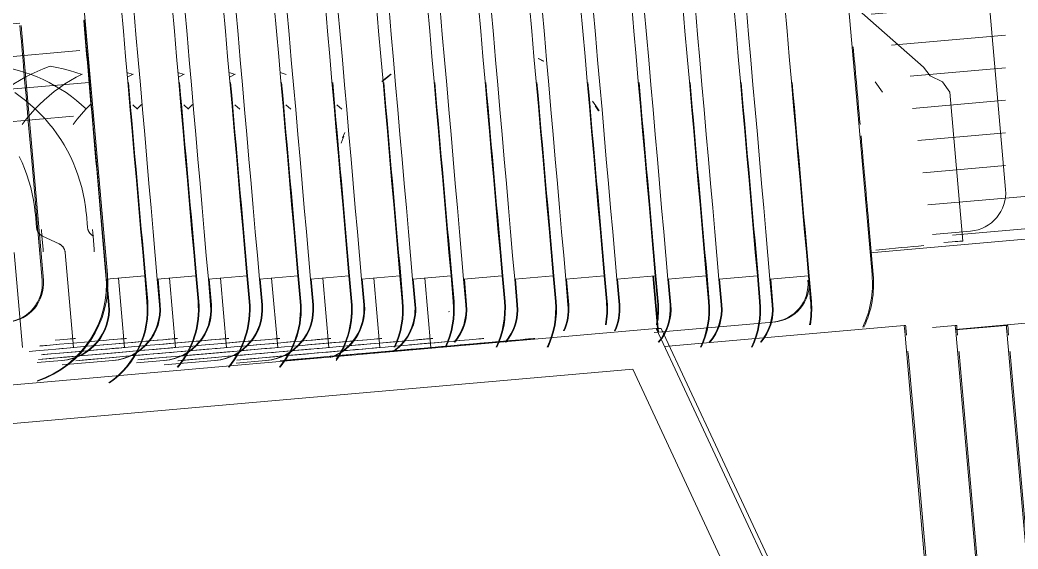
# Model space of a CAD drawing. Header units: millimetres. Extents: x 4237772 to 4686020, y -673 to 29459.
# Drawn here: x 4322885.3 to 4322962.8, y 16834.7 to 16875.9 of the extents above; entities that cross this region are included whole.
import ezdxf

# ---------------------------------------------------------------- set-up
doc = ezdxf.new("R2010")
doc.units = ezdxf.units.MM
doc.layers.add('A-ROOF-PATT', color=132, linetype='Continuous', lineweight=5)
doc.layers.add('Q-SPCQ', color=91, linetype='Continuous', lineweight=5)

# ---------------------------------------------------------------- blocks, each defined once
blk = doc.blocks.new('Static Line_Sayfa_Metal Deck_Pan Mount - Up to 15 _ pitch - Max 2 Users-1865617-SECTION - GRIDS C4-C5')
at = {"layer": 'Q-SPCQ'}
for p, q in [((4322957.477, 16913.027), (4322961.861, 16862.719)), ((4322955.471, 16872.235), (4322949.622, 16877.395)), ((4322955.471, 16872.235), (4322956.007, 16871.556)), ((4322956.961, 16871.09), (4322956.007, 16871.556)), ((4322952.298, 16870.277), (4322951.739, 16871.09)), ((4322957.52, 16870.278), (4322956.961, 16871.09)), ((4322958.531, 16858.681), (4322957.52, 16870.278)), ((4322951.337, 16857.79), (4322970.459, 16859.469)), ((4322959.145, 16859.469), (4322956.194, 16859.21)), ((4323039.239, 16858.966), (4322957.976, 16851.829))]:
    blk.add_line(p, q, dxfattribs=at)
for centre, major_axis, ratio, start_param, end_param in [((4322958.884, 16862.458), (0, 3), 0.996205, 3.22884, 4.799636), ((4322945.58, 16857.552), (12.951, 1.129), 0.007584, 5.211057, 5.584604), ((4322945.58, 16857.552), (12.951, 1.129), 0.007584, 0, 0.479204)]:
    blk.add_ellipse(centre, major_axis=major_axis, ratio=ratio, start_param=start_param, end_param=end_param, dxfattribs=at)
blk = doc.blocks.new('Static Line_Sayfa_Metal Deck_Pan Mount - Up to 15 _ pitch - Max 2 Users-1847625-SECTION - GRIDS C4-C5')
at = {"layer": 'Q-SPCQ'}
for p, q in [((4322892.051, 16856.087), (4322887.649, 16906.395)), ((4322947.085, 16906.395), (4322951.486, 16856.087)), ((4322885.335, 16875.477), (4322887.07, 16855.651)), ((4322925.526, 16872.902), (4322925.93, 16872.706)), ((4322925.567, 16872.902), (4322925.971, 16872.706)), ((4322893.564, 16871.825), (4322894.047, 16871.656)), ((4322893.598, 16871.448), (4322894.052, 16871.684)), ((4322897.533, 16871.825), (4322898.016, 16871.656)), ((4322897.566, 16871.448), (4322898.021, 16871.684)), ((4322901.501, 16871.825), (4322901.984, 16871.656)), ((4322901.535, 16871.448), (4322901.989, 16871.684)), ((4322905.47, 16871.825), (4322905.953, 16871.656)), ((4322894.016, 16869.312), (4322894.395, 16868.968)), ((4322894.34, 16868.955), (4322894.698, 16869.321)), ((4322897.984, 16869.312), (4322898.363, 16868.968)), ((4322898.309, 16868.955), (4322898.666, 16869.321)), ((4322901.953, 16869.312), (4322902.332, 16868.968)), ((4322905.921, 16869.312), (4322906.3, 16868.968)), ((4322909.889, 16869.312), (4322910.268, 16868.968)), ((4322929.969, 16869.215), (4322930.221, 16868.844)), ((4322910.333, 16866.733), (4322910.503, 16867.149)), ((4322886.538, 16859.759), (4322886.449, 16860.782)), ((4322890.507, 16859.759), (4322890.417, 16860.782)), ((4322886.979, 16855.651), (4322886.616, 16859.801)), ((4322891.597, 16860.237), (4322891.96, 16856.087)), ((4322951.576, 16856.087), (4322951.213, 16860.237)), ((4322886.963, 16859.091), (4322886.929, 16859.602)), ((4322886.963, 16859.091), (4322887.053, 16858.068)), ((4322888.292, 16858.486), (4322887.012, 16859.083)), ((4322890.932, 16859.091), (4322890.897, 16859.602)), ((4322890.932, 16859.091), (4322891.021, 16858.068)), ((4322885.444, 16850.419), (4322884.798, 16857.808)), ((4322889.413, 16850.419), (4322888.766, 16857.808)), ((4322894.95, 16856), (4322891.961, 16855.739)), ((4322893.381, 16850.419), (4322892.908, 16855.821)), ((4322895.124, 16854.008), (4322894.95, 16856)), ((4322895.005, 16856), (4322895.18, 16854.008)), ((4322898.918, 16856), (4322895.93, 16855.739)), ((4322897.349, 16850.419), (4322896.877, 16855.821)), ((4322899.093, 16854.008), (4322898.918, 16856)), ((4322898.974, 16856), (4322899.148, 16854.008)), ((4322902.887, 16856), (4322899.898, 16855.739)), ((4322901.318, 16850.419), (4322900.845, 16855.821)), ((4322903.061, 16854.008), (4322902.887, 16856)), ((4322902.942, 16856), (4322903.116, 16854.008)), ((4322906.855, 16856), (4322903.867, 16855.739)), ((4322905.286, 16850.419), (4322904.814, 16855.821)), ((4322907.029, 16854.008), (4322906.855, 16856)), ((4322906.911, 16856), (4322907.085, 16854.008)), ((4322910.823, 16856), (4322907.835, 16855.739)), ((4322909.255, 16850.419), (4322908.782, 16855.821)), ((4322910.998, 16854.008), (4322910.823, 16856)), ((4322910.879, 16856), (4322911.053, 16854.008)), ((4322914.792, 16856), (4322911.803, 16855.739)), ((4322913.223, 16850.419), (4322912.75, 16855.821)), ((4322914.966, 16854.008), (4322914.792, 16856)), ((4322914.847, 16856), (4322915.022, 16854.008)), ((4322918.76, 16856), (4322915.772, 16855.739)), ((4322917.191, 16850.419), (4322916.719, 16855.821)), ((4322918.935, 16854.008), (4322918.76, 16856)), ((4322918.816, 16856), (4322918.99, 16854.008)), ((4322922.729, 16856), (4322919.74, 16855.739)), ((4322922.903, 16854.008), (4322922.729, 16856)), ((4322922.784, 16856), (4322922.958, 16854.008)), ((4322926.697, 16856), (4322923.708, 16855.739)), ((4322926.871, 16854.008), (4322926.697, 16856)), ((4322926.752, 16856), (4322926.927, 16854.008)), ((4322930.665, 16856), (4322927.677, 16855.739)), ((4322930.84, 16854.008), (4322930.665, 16856)), ((4322930.721, 16856), (4322930.895, 16854.008)), ((4322934.634, 16856), (4322931.645, 16855.739)), ((4322934.837, 16851.617), (4322934.455, 16855.984)), ((4322934.878, 16851.617), (4322934.496, 16855.988)), ((4322934.808, 16854.008), (4322934.634, 16856)), ((4322934.689, 16856), (4322934.864, 16854.008)), ((4322938.602, 16856), (4322935.614, 16855.739)), ((4322938.777, 16854.008), (4322938.602, 16856)), ((4322938.658, 16856), (4322938.832, 16854.008)), ((4322942.571, 16856), (4322939.582, 16855.739)), ((4322942.745, 16854.008), (4322942.571, 16856)), ((4322942.626, 16856), (4322942.8, 16854.008)), ((4322946.539, 16856), (4322943.55, 16855.739)), ((4322946.713, 16854.008), (4322946.539, 16856)), ((4322946.594, 16856), (4322946.769, 16854.008)), ((4322891.961, 16855.739), (4322892.136, 16853.746)), ((4322892.191, 16853.746), (4322892.017, 16855.739)), ((4322895.93, 16855.739), (4322896.104, 16853.746)), ((4322896.159, 16853.746), (4322895.985, 16855.739)), ((4322899.898, 16855.739), (4322900.072, 16853.746)), ((4322900.128, 16853.746), (4322899.954, 16855.739)), ((4322903.867, 16855.739), (4322904.041, 16853.746)), ((4322904.096, 16853.746), (4322903.922, 16855.739)), ((4322907.835, 16855.739), (4322908.009, 16853.746)), ((4322908.065, 16853.746), (4322907.89, 16855.739)), ((4322911.803, 16855.739), (4322911.978, 16853.746)), ((4322912.033, 16853.746), (4322911.859, 16855.739)), ((4322915.772, 16855.739), (4322915.946, 16853.746)), ((4322916.001, 16853.746), (4322915.827, 16855.739)), ((4322919.74, 16855.739), (4322919.914, 16853.746)), ((4322919.97, 16853.746), (4322919.795, 16855.739)), ((4322923.708, 16855.739), (4322923.883, 16853.746)), ((4322923.938, 16853.746), (4322923.764, 16855.739)), ((4322927.677, 16855.739), (4322927.851, 16853.746)), ((4322927.907, 16853.746), (4322927.732, 16855.739)), ((4322931.645, 16855.739), (4322931.82, 16853.746)), ((4322931.875, 16853.746), (4322931.701, 16855.739)), ((4322935.614, 16855.739), (4322935.788, 16853.746)), ((4322935.843, 16853.746), (4322935.669, 16855.739)), ((4322939.582, 16855.739), (4322939.756, 16853.746)), ((4322939.812, 16853.746), (4322939.637, 16855.739)), ((4322943.55, 16855.739), (4322943.725, 16853.746)), ((4322943.78, 16853.746), (4322943.606, 16855.739)), ((4322934.713, 16851.898), (4322790.523, 16839.283)), ((4322934.537, 16851.593), (4322943.778, 16852.401)), ((4322957.239, 16803.59), (4322934.713, 16851.898)), ((4322934.713, 16851.898), (4322935.095, 16851.898)), ((4322935.095, 16851.898), (4322957.622, 16803.59)), ((4322953.982, 16852.133), (4322935.363, 16850.504)), ((4322954.097, 16852.133), (4322953.982, 16852.133)), ((4322957.95, 16852.133), (4322956.194, 16851.979)), ((4322958.065, 16852.133), (4322957.95, 16852.133)), ((4322961.919, 16852.133), (4322957.981, 16851.788)), ((4322962.034, 16852.133), (4322961.919, 16852.133)), ((4322954.047, 16851.385), (4322958.265, 16803.071)), ((4322958.015, 16851.385), (4322962.233, 16803.071)), ((4322961.984, 16851.385), (4322965.999, 16805.391)), ((4322888.5, 16849.413), (4322886.589, 16849.246)), ((4322892.468, 16849.413), (4322888.53, 16849.068)), ((4322896.436, 16849.413), (4322894.321, 16849.228)), ((4322900.405, 16849.413), (4322896.466, 16849.068)), ((4322904.373, 16849.413), (4322902.053, 16849.21)), ((4322954.336, 16849.393), (4322958.194, 16805.391)), ((4322958.305, 16849.393), (4322962.162, 16805.391)), ((4322962.273, 16849.393), (4322966.131, 16805.391)), ((4322792.877, 16836.477), (4322932.882, 16848.726)), ((4322932.882, 16848.726), (4322955.408, 16800.418))]:
    blk.add_line(p, q, dxfattribs=at)
at = {"layer": 'Q-SPCQ', "flags": 128}
for points in [[(4322885.203, 16865.276), (4322885.418, 16864.811), (4322885.614, 16864.339), (4322885.791, 16863.859), (4322885.949, 16863.372), (4322886.088, 16862.879), (4322886.206, 16862.381), (4322886.305, 16861.879), (4322886.383, 16861.373), (4322886.441, 16860.865), (4322886.449, 16860.782)], [(4322884.864, 16870.249), (4322885.281, 16869.953), (4322885.687, 16869.641), (4322886.079, 16869.312), (4322886.458, 16868.968), (4322886.823, 16868.609), (4322887.173, 16868.236), (4322887.508, 16867.849), (4322887.828, 16867.449), (4322888.131, 16867.037), (4322888.417, 16866.612), (4322888.686, 16866.177), (4322888.938, 16865.731), (4322889.171, 16865.276), (4322889.386, 16864.811), (4322889.582, 16864.339), (4322889.76, 16863.859), (4322889.918, 16863.372), (4322890.056, 16862.879), (4322890.175, 16862.381), (4322890.273, 16861.879), (4322890.351, 16861.373), (4322890.41, 16860.865), (4322890.417, 16860.782)], [(4322881.455, 16867.774), (4322881.766, 16868.18), (4322882.093, 16868.574), (4322882.435, 16868.955), (4322882.792, 16869.321), (4322883.164, 16869.673), (4322883.55, 16870.01), (4322883.948, 16870.331), (4322884.359, 16870.636), (4322884.782, 16870.924), (4322885.216, 16871.195), (4322885.661, 16871.448), (4322886.115, 16871.684), (4322886.579, 16871.901), (4322887.051, 16872.099), (4322887.53, 16872.279), (4322887.608, 16872.306)], [(4322883.64, 16872.306), (4322884.143, 16872.216), (4322884.643, 16872.105), (4322885.138, 16871.975), (4322885.628, 16871.825), (4322886.111, 16871.656), (4322886.587, 16871.468), (4322887.054, 16871.26), (4322887.514, 16871.035), (4322887.964, 16870.79), (4322888.403, 16870.529), (4322888.832, 16870.249), (4322889.25, 16869.953), (4322889.655, 16869.641), (4322890.047, 16869.312), (4322890.426, 16868.968)], [(4322887.608, 16872.306), (4322888.112, 16872.216), (4322888.612, 16872.105), (4322889.107, 16871.975), (4322889.596, 16871.825), (4322890.079, 16871.656)], [(4322885.423, 16867.774), (4322885.734, 16868.18), (4322886.061, 16868.574), (4322886.404, 16868.955), (4322886.761, 16869.321), (4322887.132, 16869.673), (4322887.518, 16870.01), (4322887.917, 16870.331), (4322888.328, 16870.636), (4322888.751, 16870.924), (4322889.185, 16871.195), (4322889.629, 16871.448), (4322890.084, 16871.684)], [(4322913.377, 16871.119), (4322913.719, 16871.41), (4322914.073, 16871.686)], [(4322913.418, 16871.119), (4322913.76, 16871.41), (4322914.114, 16871.686)], [(4322889.392, 16867.774), (4322889.703, 16868.18), (4322890.03, 16868.574), (4322890.372, 16868.955), (4322890.729, 16869.321)], [(4322929.743, 16869.576), (4322930.01, 16869.215), (4322930.263, 16868.844)], [(4322910.222, 16866.31), (4322910.375, 16866.733), (4322910.432, 16866.872)], [(4322886.538, 16859.759), (4322886.542, 16859.726), (4322886.547, 16859.694), (4322886.553, 16859.661), (4322886.56, 16859.629), (4322886.569, 16859.597), (4322886.579, 16859.566), (4322886.59, 16859.535), (4322886.603, 16859.504), (4322886.616, 16859.474), (4322886.631, 16859.444), (4322886.647, 16859.416), (4322886.664, 16859.387), (4322886.683, 16859.36), (4322886.702, 16859.333), (4322886.722, 16859.307), (4322886.744, 16859.282), (4322886.766, 16859.258), (4322886.79, 16859.235), (4322886.814, 16859.212), (4322886.839, 16859.191), (4322886.865, 16859.17), (4322886.892, 16859.151), (4322886.92, 16859.133), (4322886.948, 16859.116), (4322886.977, 16859.1), (4322887.006, 16859.085)], [(4322890.507, 16859.759), (4322890.51, 16859.726), (4322890.515, 16859.694), (4322890.521, 16859.661), (4322890.529, 16859.629), (4322890.537, 16859.597), (4322890.547, 16859.566), (4322890.558, 16859.535), (4322890.571, 16859.504), (4322890.585, 16859.474), (4322890.6, 16859.444), (4322890.616, 16859.416), (4322890.633, 16859.387), (4322890.651, 16859.36), (4322890.67, 16859.333), (4322890.691, 16859.307), (4322890.712, 16859.282), (4322890.735, 16859.258), (4322890.758, 16859.235), (4322890.782, 16859.212), (4322890.808, 16859.191), (4322890.834, 16859.17), (4322890.861, 16859.151), (4322890.888, 16859.133), (4322890.916, 16859.116), (4322890.945, 16859.1), (4322890.975, 16859.085)], [(4322888.292, 16858.486), (4322888.321, 16858.471), (4322888.351, 16858.456), (4322888.379, 16858.439), (4322888.407, 16858.421), (4322888.434, 16858.401), (4322888.46, 16858.381), (4322888.485, 16858.36), (4322888.51, 16858.338), (4322888.533, 16858.315), (4322888.556, 16858.291), (4322888.578, 16858.266), (4322888.598, 16858.24), (4322888.618, 16858.213), (4322888.637, 16858.186), (4322888.654, 16858.158), (4322888.67, 16858.129), (4322888.685, 16858.099), (4322888.699, 16858.069), (4322888.712, 16858.039), (4322888.723, 16858.008), (4322888.734, 16857.976), (4322888.743, 16857.944), (4322888.75, 16857.912), (4322888.757, 16857.88), (4322888.762, 16857.847), (4322888.766, 16857.814)], [(4322887.045, 16857.865), (4322887.05, 16857.897), (4322887.053, 16857.93), (4322887.055, 16857.963), (4322887.056, 16857.996), (4322887.055, 16858.029), (4322887.053, 16858.062)], [(4322891.014, 16857.865), (4322891.018, 16857.897), (4322891.022, 16857.93), (4322891.024, 16857.963), (4322891.024, 16857.996), (4322891.024, 16858.029), (4322891.022, 16858.062)]]:
    blk.add_lwpolyline(points, dxfattribs=at)
at = {"layer": 'Q-SPCQ'}
for centre, major_axis, ratio, start_param, end_param in [((4322892.205, 16886.882), (-6.101, 69.734), 0.00069, 4.253546, 5.171111), ((4322893.184, 16886.621), (-6.101, 69.734), 0.00069, 4.253546, 5.171111), ((4322896.173, 16886.882), (-6.101, 69.734), 0.00069, 4.253546, 5.171111), ((4322897.153, 16886.621), (-6.101, 69.734), 0.00069, 4.253546, 5.171111), ((4322900.141, 16886.882), (-6.101, 69.734), 0.00069, 4.253546, 5.171111), ((4322901.121, 16886.621), (-6.101, 69.734), 0.00069, 4.253546, 5.171111), ((4322904.11, 16886.882), (-6.101, 69.734), 0.00069, 4.253546, 5.171111), ((4322905.09, 16886.621), (-6.101, 69.734), 0.00069, 4.253546, 5.171111), ((4322908.078, 16886.882), (-6.101, 69.734), 0.00069, 4.253546, 5.171111), ((4322909.058, 16886.621), (-6.101, 69.734), 0.00069, 4.253546, 5.171111), ((4322912.047, 16886.882), (-6.101, 69.734), 0.00069, 4.253546, 5.171111), ((4322913.026, 16886.621), (-6.101, 69.734), 0.00069, 4.253546, 5.171111), ((4322916.015, 16886.882), (-6.101, 69.734), 0.00069, 4.253546, 5.171111), ((4322916.995, 16886.621), (-6.101, 69.734), 0.00069, 4.253546, 5.171111), ((4322919.983, 16886.882), (-6.101, 69.734), 0.00069, 4.253546, 5.171111), ((4322920.963, 16886.621), (-6.101, 69.734), 0.00069, 4.253546, 5.171111), ((4322923.952, 16886.882), (-6.101, 69.734), 0.00069, 4.253546, 5.171111), ((4322924.932, 16886.621), (-6.101, 69.734), 0.00069, 4.253546, 5.171111), ((4322927.92, 16886.882), (-6.101, 69.734), 0.00069, 4.253546, 5.171111), ((4322928.9, 16886.621), (-6.101, 69.734), 0.00069, 4.253546, 5.171111), ((4322931.888, 16886.882), (-6.101, 69.734), 0.00069, 4.253546, 5.171111), ((4322932.868, 16886.621), (-6.101, 69.734), 0.00069, 4.253546, 5.171111), ((4322935.857, 16886.882), (-6.101, 69.734), 0.00069, 4.253546, 5.171111), ((4322936.837, 16886.621), (-6.101, 69.734), 0.00069, 4.253546, 5.171111), ((4322939.825, 16886.882), (-6.101, 69.734), 0.00069, 4.253546, 5.171111), ((4322940.805, 16886.621), (-6.101, 69.734), 0.00069, 4.253546, 5.171111), ((4322943.794, 16886.882), (-6.101, 69.734), 0.00069, 4.253546, 5.171111), ((4322886.629, 16859.801), (-1.525, 17.433), 0.00069, 0.453725, 1.570736), ((4322889.216, 16886.621), (-6.101, 69.734), 0.00069, 4.253546, 4.557279), ((4322891.61, 16860.237), (-1.525, 17.433), 0.00069, 0.453725, 1.570736), ((4322951.201, 16860.237), (-1.525, 17.433), 0.00069, 5.159133, 5.605937), ((4322892.347, 16886.882), (-6.101, 69.734), 0.00069, 1.800127, 2.029519), ((4322896.315, 16886.882), (-6.101, 69.734), 0.00069, 1.800127, 2.029519), ((4322900.284, 16886.882), (-6.101, 69.734), 0.00069, 1.800127, 2.029519), ((4322904.252, 16886.882), (-6.101, 69.734), 0.00069, 1.800127, 2.029519), ((4322908.221, 16886.882), (-6.101, 69.734), 0.00069, 1.800127, 2.029519), ((4322912.189, 16886.882), (-6.101, 69.734), 0.00069, 1.800127, 2.029519), ((4322916.157, 16886.882), (-6.101, 69.734), 0.00069, 1.800127, 2.029519), ((4322920.126, 16886.882), (-6.101, 69.734), 0.00069, 1.800127, 2.029519), ((4322924.094, 16886.882), (-6.101, 69.734), 0.00069, 1.800127, 2.029519), ((4322928.063, 16886.882), (-6.101, 69.734), 0.00069, 1.800127, 2.029519), ((4322932.031, 16886.882), (-6.101, 69.734), 0.00069, 1.800127, 2.029519), ((4322935.999, 16886.882), (-6.101, 69.734), 0.00069, 1.800127, 2.029519), ((4322939.968, 16886.882), (-6.101, 69.734), 0.00069, 1.800127, 2.029519), ((4322943.936, 16886.882), (-6.101, 69.734), 0.00069, 1.800127, 2.029519), ((4322951.201, 16860.237), (-1.525, 17.433), 0.00069, 4.712329, 5.104531), ((4322883.991, 16855.39), (0, 8), 1, 3.472943, 4.799655), ((4322884.081, 16855.39), (0, 8), 1, 3.461378, 4.799655), ((4322943.517, 16855.39), (0, 8), 1, 4.276057, 4.799655), ((4322943.607, 16855.39), (0, 8), 1, 4.276057, 4.799655), ((4322883.991, 16855.39), (0, 3), 1, 3.228859, 4.799655), ((4322884.081, 16855.39), (0, 3), 1, 3.228859, 4.799655), ((4322943.517, 16855.39), (-0.001, 3), 1, 3.22837, 4.799167), ((4322943.607, 16855.39), (0.002, 3), 1, 3.229602, 4.800399), ((4322888.151, 16853.398), (0, 4), 1, 3.228859, 4.799655), ((4322888.206, 16853.398), (0, 4), 1, 3.228859, 4.799655), ((4322888.151, 16853.398), (0, 7), 1, 3.752458, 4.799655), ((4322888.206, 16853.398), (0.002, 7), 1, 3.752758, 4.799956), ((4322892.119, 16853.398), (0.002, 4), 1, 3.229265, 4.800061), ((4322892.175, 16853.398), (0.002, 4), 1, 3.22931, 4.800106), ((4322896.088, 16853.398), (0, 4), 1, 3.228859, 4.799655), ((4322896.143, 16853.398), (0, 4), 1, 3.228859, 4.799655), ((4322892.119, 16853.398), (0, 7), 1, 4.014257, 4.799655), ((4322892.175, 16853.398), (0, 7), 1, 4.014257, 4.799655), ((4322900.056, 16853.398), (0, 4), 1, 3.228859, 4.799655), ((4322900.111, 16853.398), (0, 4), 1, 3.228859, 4.799655), ((4322896.088, 16853.398), (0, 7), 1, 4.014257, 4.799655), ((4322896.143, 16853.398), (0, 7), 1, 4.014257, 4.799655), ((4322904.024, 16853.398), (0, 4), 1, 3.228859, 4.799655), ((4322904.08, 16853.398), (0, 4), 1, 3.228859, 4.799655), ((4322900.056, 16853.398), (0, 7), 1, 4.014257, 4.799655), ((4322900.111, 16853.398), (0.002, 7), 1, 4.014532, 4.79993), ((4322907.993, 16853.398), (0, 4), 1, 3.490659, 4.799655), ((4322908.048, 16853.398), (0, 4), 1, 3.597302, 4.799655), ((4322904.08, 16853.398), (0, 7), 1, 4.107969, 4.799655), ((4322904.024, 16853.398), (0, 7), 1, 4.122748, 4.799655), ((4322911.961, 16853.398), (0, 4), 1, 3.752458, 4.799655), ((4322912.017, 16853.398), (0, 4), 1, 3.752458, 4.799655), ((4322907.993, 16853.398), (0, 7), 1, 4.276057, 4.799655), ((4322908.048, 16853.398), (0.002, 7), 1, 4.276331, 4.79993), ((4322911.961, 16853.398), (0, 7), 1, 4.276057, 4.799655), ((4322912.017, 16853.398), (0, 7), 1, 4.276057, 4.799655), ((4322915.93, 16853.398), (0, 4), 1, 4.014257, 4.799655), ((4322915.985, 16853.398), (0, 4), 1, 4.014257, 4.799655), ((4322915.93, 16853.398), (0, 7), 1, 4.276057, 4.799655), ((4322915.985, 16853.398), (0, 7), 1, 4.276057, 4.799655), ((4322919.898, 16853.398), (0, 4), 1, 4.014257, 4.799655), ((4322919.953, 16853.398), (0, 4), 1, 4.014257, 4.799655), ((4322919.898, 16853.398), (0, 7), 1, 4.276057, 4.799655), ((4322919.953, 16853.398), (0, 7), 1, 4.276057, 4.799655), ((4322923.866, 16853.398), (0, 4), 1, 4.276057, 4.799655), ((4322923.922, 16853.398), (0, 4), 1, 4.276057, 4.799655), ((4322923.866, 16853.398), (0, 7), 1, 4.537856, 4.799655), ((4322923.922, 16853.398), (0, 7), 1, 4.537856, 4.799655), ((4322927.835, 16853.398), (0, 4), 1, 4.276057, 4.799655), ((4322927.89, 16853.398), (0, 4), 1, 4.276057, 4.799655), ((4322927.835, 16853.398), (0, 7), 1, 4.537856, 4.799655), ((4322927.89, 16853.398), (0, 7), 1, 4.537856, 4.799655), ((4322931.803, 16853.398), (0, 4), 1, 4.014257, 4.799655), ((4322931.859, 16853.398), (0, 4), 1, 4.014257, 4.799655), ((4322931.803, 16853.398), (0, 7), 1, 4.276057, 4.799655), ((4322931.859, 16853.398), (0, 7), 1, 4.276057, 4.799655), ((4322935.772, 16853.398), (-0.002, 4), 1, 4.013739, 4.799138), ((4322935.827, 16853.398), (0, 4), 1, 4.014257, 4.799655), ((4322935.772, 16853.398), (0, 7), 1, 4.276057, 4.799655), ((4322935.827, 16853.398), (0.002, 7), 1, 4.276356, 4.799955), ((4322939.74, 16853.398), (-0.002, 4), 1, 4.013741, 4.799139), ((4322939.795, 16853.398), (0, 4), 1, 4.014257, 4.799655), ((4322939.74, 16853.398), (0, 7), 1, 4.537856, 4.799655), ((4322939.795, 16853.398), (-0.002, 7), 1, 4.537627, 4.799426), ((4322954.069, 16851.137), (-0.087, 0.996), 0.00069, 0, 1.318576), ((4322954.184, 16851.137), (-0.087, 0.996), 0.00069, 4.964488, 6.283124), ((4322958.038, 16851.137), (-0.087, 0.996), 0.00069, 0, 1.318576), ((4322958.152, 16851.137), (-0.087, 0.996), 0.00069, 4.964488, 6.283126), ((4322962.006, 16851.137), (-0.087, 0.996), 0.00069, 0, 1.318576), ((4322962.121, 16851.137), (-0.087, 0.996), 0.00069, 4.964488, 6.283125), ((4322885.644, 16849.394), (19.799, 1.732), 0.00006, 0.00069, 1.517721), ((4322873.739, 16849.394), (19.799, 1.732), 0.00006, 0.00069, 0.850048), ((4322873.739, 16849.394), (19.799, 1.732), 0.00006, 5.433388, 6.283185), ((4322881.676, 16849.394), (19.799, 1.732), 0.00006, 0.00069, 1.295163), ((4322877.707, 16849.394), (19.799, 1.732), 0.00006, 0.00069, 1.072605), ((4322869.771, 16849.394), (19.799, 1.732), 0.00006, 5.879243, 6.283185), ((4322869.771, 16849.394), (19.799, 1.732), 0.00006, 0.00069, 0.40373), ((4322889.613, 16849.394), (19.799, 1.732), 0.00006, 0.00069, 1.571487), ((4322877.707, 16849.394), (19.799, 1.732), 0.00006, 5.498477, 6.283185), ((4322893.581, 16849.394), (19.799, 1.732), 0.00006, 0.00069, 1.529215), ((4322881.676, 16849.394), (19.799, 1.732), 0.00006, 5.421888, 6.283185), ((4322897.549, 16849.394), (19.799, 1.732), 0.00006, 0.00069, 1.571487), ((4322885.644, 16849.394), (19.799, 1.732), 0.00006, 5.498477, 6.283185), ((4322901.518, 16849.394), (19.799, 1.732), 0.00006, 0.00069, 1.540709), ((4322889.613, 16849.394), (19.799, 1.732), 0.00006, 5.410387, 6.283185), ((4322905.486, 16849.394), (19.799, 1.732), 0.00006, 0.00069, 1.571487), ((4322893.581, 16849.394), (19.799, 1.732), 0.00006, 5.498477, 6.283185), ((4322897.549, 16849.394), (19.799, 1.732), 0.00006, 5.399396, 6.283185), ((4322901.518, 16849.394), (19.799, 1.732), 0.00006, 5.498477, 6.283185), ((4322905.486, 16849.394), (19.799, 1.732), 0.00006, 5.388406, 6.283185), ((4322877.707, 16849.394), (11.705, 1.024), 0.00006, 0.00069, 0.786088), ((4322885.644, 16849.394), (11.705, 1.024), 0.00006, 0.00069, 1.481076), ((4322881.676, 16849.394), (11.705, 1.024), 0.00006, 0.00069, 1.104622), ((4322889.613, 16849.394), (11.705, 1.024), 0.00006, 0.00069, 1.571487), ((4322893.581, 16849.394), (11.705, 1.024), 0.00006, 0.00069, 1.500518), ((4322897.549, 16849.394), (11.705, 1.024), 0.00006, 0.00069, 1.571487), ((4322901.518, 16849.394), (11.705, 1.024), 0.00006, 0.00069, 1.519961), ((4322905.486, 16849.394), (11.705, 1.024), 0.00006, 0.00069, 1.571487), ((4322954.357, 16849.144), (-0.087, 0.996), 0.00069, 4.964488, 6.283125), ((4322958.326, 16849.144), (-0.087, 0.996), 0.00069, 4.964488, 6.283125), ((4322962.294, 16849.144), (-0.087, 0.996), 0.00069, 4.964488, 6.283125)]:
    blk.add_ellipse(centre, major_axis=major_axis, ratio=ratio, start_param=start_param, end_param=end_param, dxfattribs=at)

msp = doc.modelspace()

# ---------------------------------------------------------------- hatches: boundary and pattern name
at = {"layer": 'A-ROOF-PATT'}
h = msp.add_hatch(dxfattribs=at)
h.set_pattern_fill('FP_8', color=256, style=0, pattern_type=2)
h.set_pattern_definition([(4.981, (-228585.203, -385739.019), (0.0097379167, 2.5354203988), [])])
h.paths.add_polyline_path([(4321452.809, 16841.744), (4321651.289, 16859.174), (4321640.651, 16856.973), (4321665.868, 16858.427), (4321670.283, 16818.171), (4321455.569, 16800.74), (4321453.057, 16840.121)])
h.paths.add_polyline_path([(4312697.846, 15911.582), (4322758.776, 16788.502), (4322755.13, 16834.64), (4322837.858, 16843.424), (4322839.188, 16848.459), (4322842.007, 16850.484), (4322841.545, 16855.76), (4322852.512, 16857.508), (4322851.555, 16859.813), (4322847.552, 16860.069), (4322844.968, 16863.65), (4322850.53, 16866.872), (4322853.176, 16867.524), (4322853.619, 16868.57), (4322861.194, 16870.971), (4322870.799, 16866.472), (4322872.828, 16866.872), (4322874.341, 16866.872), (4322876.796, 16866.872), (4322878.857, 16866.358), (4322880.764, 16866.872), (4322882.277, 16866.872), (4322884.733, 16866.872), (4322886.246, 16866.872), (4322888.701, 16866.872), (4322890.628, 16871.026), (4322889.265, 16875.821), (4322885.252, 16875.47), (4322881.28, 16921.628), (4322885.605, 16922.064), (4322884.361, 16927.676), (4322888.12, 16929.044), (4322886.653, 16917.511), (4322889.569, 16917.503), (4322890.865, 16917.532), (4322893.538, 16917.503), (4322894.833, 16917.532), (4322897.506, 16917.503), (4322898.801, 16917.532), (4322901.474, 16917.503), (4322902.77, 16917.532), (4322905.443, 16917.503), (4322906.738, 16917.532), (4322909.411, 16917.503), (4322910.707, 16917.532), (4322913.38, 16917.503), (4322914.675, 16917.532), (4322917.348, 16917.503), (4322918.643, 16917.532), (4322921.316, 16917.503), (4322922.612, 16917.532), (4322925.285, 16917.503), (4322926.58, 16917.532), (4322929.433, 16915.452), (4322930.548, 16917.532), (4322933.368, 16915.838), (4322934.517, 16917.532), (4322937.302, 16916.224), (4322938.485, 16917.532), (4322941.237, 16916.61), (4322942.454, 16910.388), (4322946.741, 16910.324), (4322951.486, 16875.91), (4322954.433, 16872.108), (4322954.492, 16869.95), (4322956.194, 16859.178), (4322970.503, 16858.965), (4322971.666, 16857.25), (4323010.161, 16858.966), (4323039.239, 16858.966), (4323058.167, 16818.219), (4323037.414, 16817.941), (4323010.161, 16817.752), (4323013.469, 16810.658), (4332377.319, 17627.85), (4330165.104, 17625.699), (4322373.478, 16936.146), (4322500.146, 16938.314), (4322504.493, 16938.639), (4322512.331, 16937.363), (4322517.158, 16933.841), (4322515.33, 16928.436), (4322509.478, 16921.523), (4322510.174, 16924.635), (4322512.359, 16923.991), (4322514.892, 16860.805), (4322507.929, 16860.805), (4322501.737, 16925.689), (4322495.868, 16928.179), (4322283.257, 16928.162), (4322056.012, 16908.051), (4322057.413, 16863.05), (4322057.618, 16860.797), (4322050.655, 16860.797), (4322046.878, 16907.242), (4321602.569, 16867.921), (4321603.148, 16863.042), (4321600.139, 16863.042), (4321600.344, 16860.788), (4321593.381, 16860.788), (4321592.368, 16867.019), (4321221.627, 16834.208), (4321229.071, 16818.184), (4321208.318, 16817.906), (4321177.858, 16817.905), (4321172.312, 16829.844), (4321062.009, 16817.903), (4321058.076, 16803.167), (4321052.757, 16802.889), (4321006.864, 16802.888), (4321010.23, 16815.5), (4310814.558, 15911.584), (4312682.865, 15911.582)])
h.paths.add_polyline_path([(4321912.843, 16800.748), (4321910.389, 16841.779), (4322123.142, 16858.436), (4322127.557, 16818.18), (4321924.659, 16801.786)])
h.paths.add_polyline_path([(4322370.117, 16800.757), (4322367.663, 16841.788), (4322580.416, 16858.444), (4322584.831, 16818.189), (4322381.933, 16801.795)])
h.paths.add_polyline_path([(4323009.352, 16810.3), (4323009.43, 16812.222), (4323009.184, 16812.222)])
h.paths.add_polyline_path([(4322918.623, 16852.592), (4322918.716, 16854.937), (4322918.569, 16853.21)])
h.paths.add_polyline_path([(4321547.081, 16855.412), (4321546.436, 16862.802), (4321567.192, 16863.102), (4321565.657, 16856.973), (4321547.597, 16855.449)])
h.paths.add_polyline_path([(4322004.355, 16855.421), (4322003.711, 16862.811), (4322024.466, 16863.11), (4322022.931, 16856.982), (4322004.871, 16855.458)])
h.paths.add_polyline_path([(4322461.629, 16855.429), (4322460.985, 16862.819), (4322481.74, 16863.119), (4322480.206, 16856.991), (4322462.145, 16855.467)])
h.paths.add_polyline_path([(4322857.199, 16857.13), (4322857.658, 16858.063), (4322857.166, 16857.508)])
h.paths.add_polyline_path([(4322872.923, 16857.464), (4322871.947, 16859.514), (4322872.919, 16857.508)])
h.paths.add_polyline_path([(4322906.712, 16857.643), (4322907.506, 16859.514), (4322906.697, 16857.808)])
h.paths.add_polyline_path([(4322910.68, 16857.643), (4322911.623, 16857.808), (4322910.666, 16857.808)])
h.paths.add_polyline_path([(4322970.593, 16882.538), (4322958.92, 16921.523), (4322958.302, 16928.696), (4322963.38, 16928.696), (4322975.555, 16882.974), (4322973.176, 16882.765)])
h.paths.add_polyline_path([(4322970.176, 16862.719), (4322961.861, 16862.719), (4322961.861, 16903.163), (4322970.593, 16882.538), (4322970.893, 16862.719), (4322970.459, 16862.719)])
h.paths.add_polyline_path([(4322005.47, 16866.142), (4322009.057, 16872.052), (4322012.547, 16874.574), (4322017.038, 16869.787), (4322021.756, 16869.378), (4322020.641, 16867.41), (4322006.474, 16866.218)])
h.paths.add_polyline_path([(4322462.744, 16866.151), (4322466.331, 16872.06), (4322469.821, 16874.583), (4322474.16, 16869.749), (4322479.03, 16869.387), (4322477.915, 16867.419), (4322463.748, 16866.227)])
h.paths.add_polyline_path([(4322939.38, 16921.121), (4322935.406, 16926.797), (4322938.682, 16929.091), (4322939.36, 16921.347)])
h.paths.add_polyline_path([(4322940.399, 16921.347), (4322940.73, 16927.787), (4322942.79, 16926.474), (4322940.481, 16921.523)])

# ---------------------------------------------------------------- block references
at = {"layer": 'Q-SPCQ'}
for name in ['Static Line_Sayfa_Metal Deck_Pan Mount - Up to 15 _ pitch - Max 2 Users-1865617-SECTION - GRIDS C4-C5', 'Static Line_Sayfa_Metal Deck_Pan Mount - Up to 15 _ pitch - Max 2 Users-1847625-SECTION - GRIDS C4-C5']:
    msp.add_blockref(name, (0, 0), dxfattribs=at)

doc.saveas('drawing.dxf')
